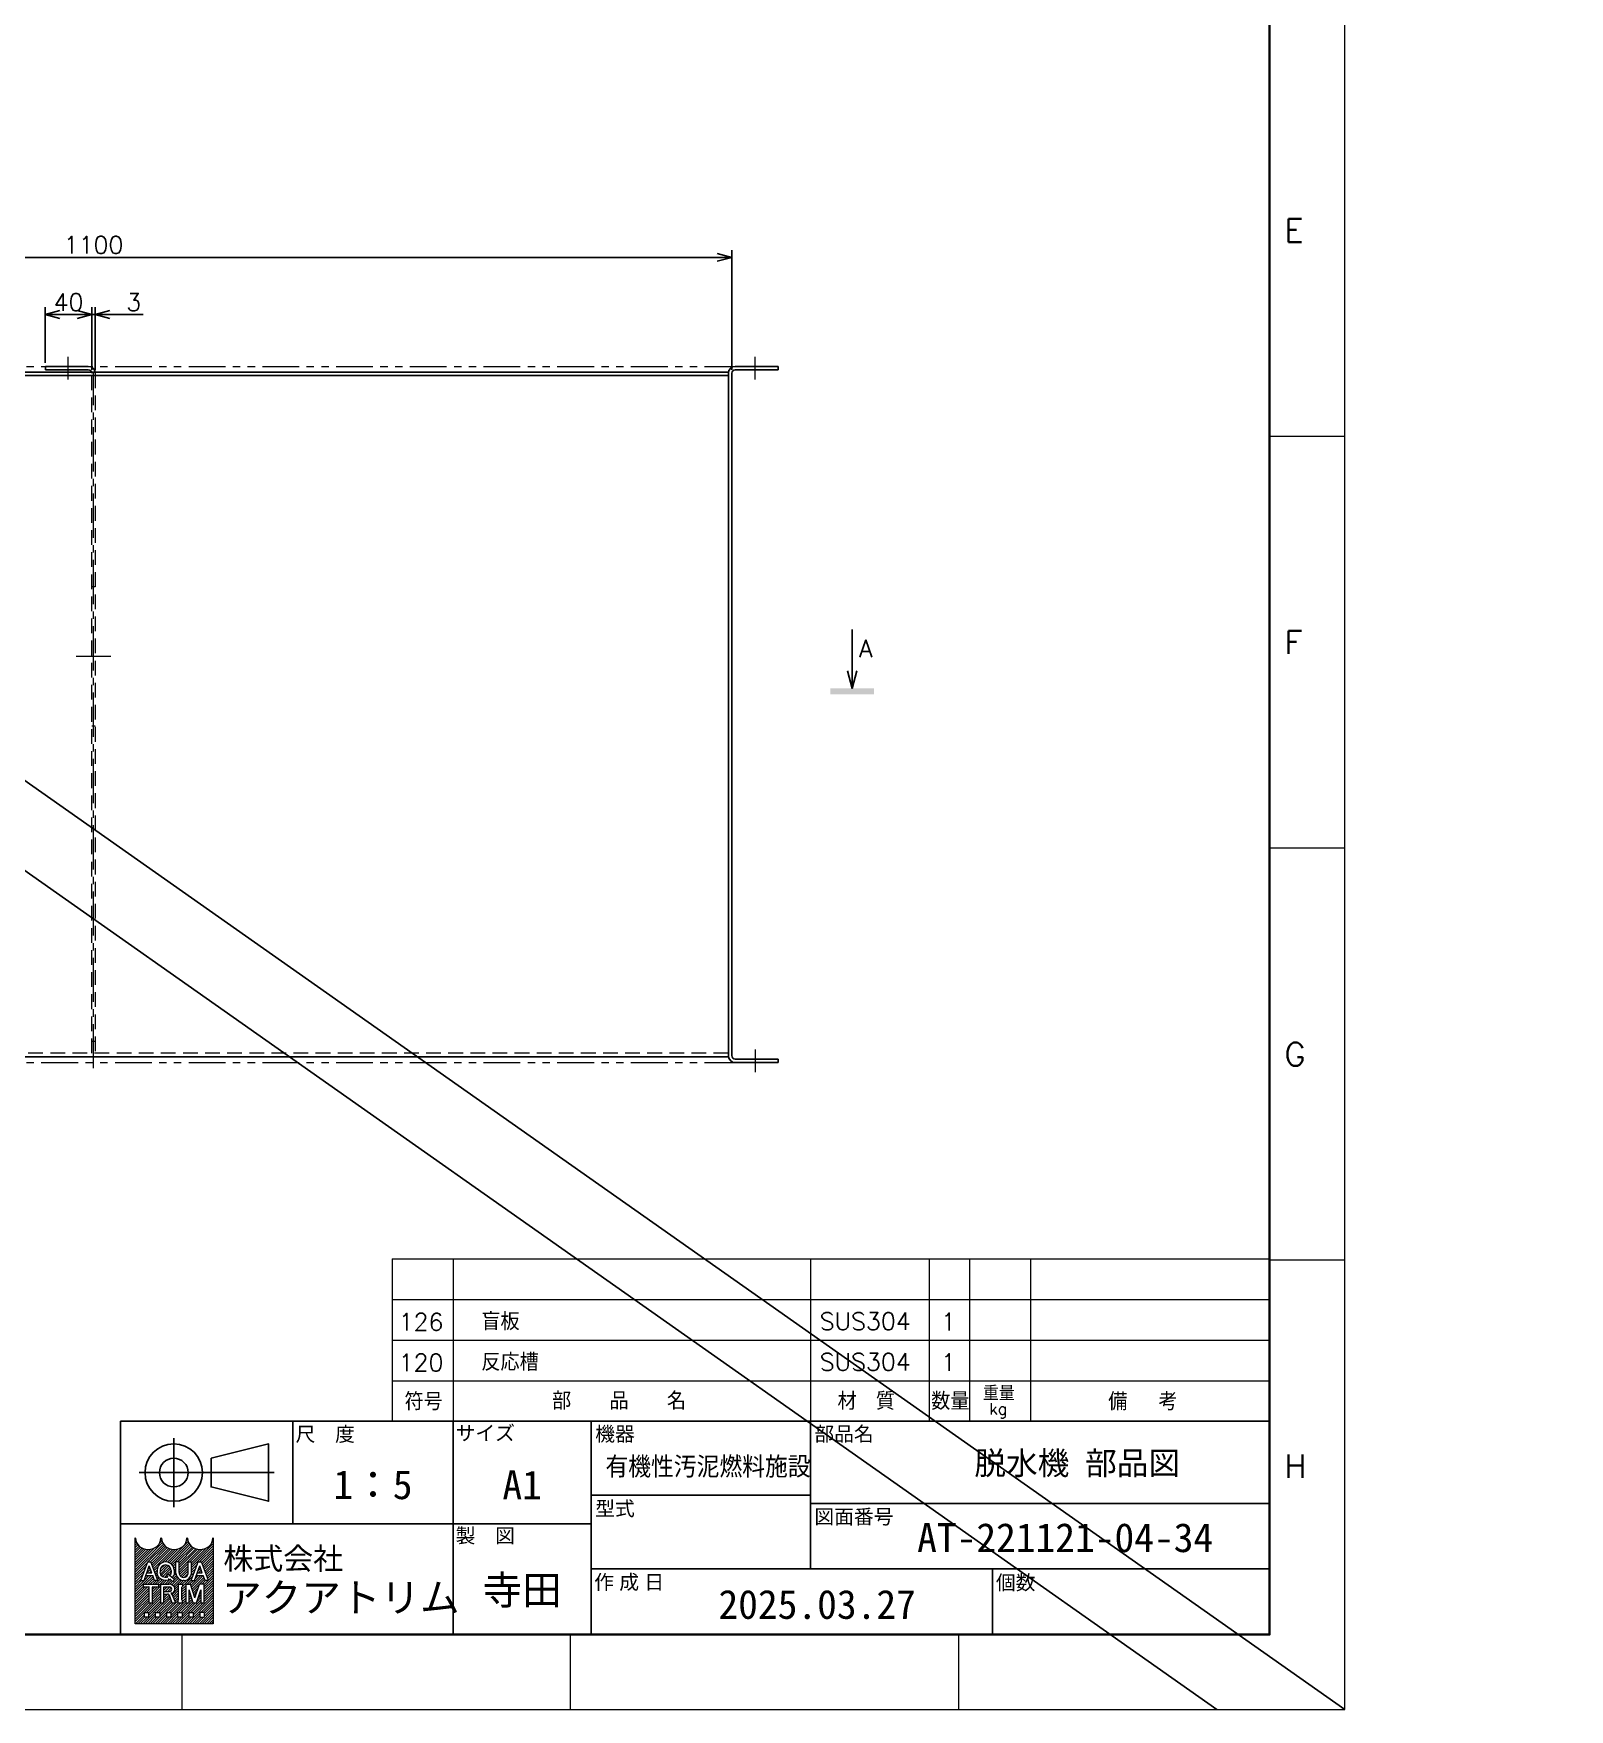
# Model space of a CAD drawing. Header units: millimetres. Extents: x 0 to 8669, y -24 to 3134.
# Drawn here: x 3011 to 4335, y 0 to 1444 of the extents above; entities that cross this region are included whole.
import ezdxf
from ezdxf import colors
from ezdxf.entities.mleader import LeaderData, LeaderLine
from ezdxf.enums import TextEntityAlignment as Align
from ezdxf.math import Vec2, Vec3

# ---------------------------------------------------------------- set-up
doc = ezdxf.new("R2010")
doc.units = ezdxf.units.MM
doc.header["$LTSCALE"] = 2
doc.header["$PDMODE"] = 99
doc.header["$PDSIZE"] = 1
for name, pattern in [('CENTER2', [28.575, 19.05, -3.175, 3.175, -3.175]), ('HIDDEN', [9.525, 6.35, -3.175]), ('PHANTOM2', [31.75, 15.875, -3.175, 3.175, -3.175, 3.175, -3.175])]:
    doc.linetypes.add(name, pattern=pattern)
for name, color, linetype, lineweight in [('04_HIDDEN', 2, 'HIDDEN', 13), ('05_CENTER', 4, 'CENTER2', 13), ('06_PHANTOM', 2, 'PHANTOM2', 13), ('08_DIM', 3, 'Continuous', 13), ('90_FRAME', 5, 'Continuous', 35)]:
    doc.layers.add(name, color=color, linetype=linetype, lineweight=lineweight)
doc.layers.add('91_BLANK', color=5, linetype='Continuous', lineweight=0, plot=False)
doc.styles.add('KSS_TXT', font='txt.shx', dxfattribs={"bigfont": 'extfont2.shx'})
doc.styles.add('MS_G', font='MS Gothic.ttf')
doc.styles.get("Standard").update_dxf_attribs({"font": 'txt.shx', "bigfont": 'extfont2.shx'})
doc.styles.add('表題用', font='MS PGothic.ttf')
doc.dimstyles.new('KSS_DIM', dxfattribs={"dimscale": 5, "dimtxt": 3, "dimasz": 2.5, "dimexe": 1.25, "dimexo": 0.625, "dimtad": 1, "dimdsep": 46, "dimtxsty": 'KSS_TXT', "dimblk": 'OPEN30', "dimcen": 0, "dimazin": 2, "dimtfac": 0.75, "dimtmove": 0, "dimatfit": 3, "dimldrblk": 'OPEN30', "dimfxl": 1.25, "dimtolj": 1, "dimarcsym": 0})

# ---------------------------------------------------------------- blocks, each defined once
blk = doc.blocks.new('_Open30')
at = {"color": 0, "linetype": 'ByBlock', "lineweight": -2}
for p, q in [((-1, 0.27), (0, 0)), ((0, 0), (-1, -0.27)), ((0, 0), (-1, 0))]:
    blk.add_line(p, q, dxfattribs=at)
blk = doc.blocks.new('*D142')
at = {"layer": '08_DIM', "color": 0, "lineweight": -2, "transparency": 16777216}
for p, q in [((3048.8, 1202.2), (3036.3, 1202.2)), ((3061.3, 1154.7), (3061.3, 1208.5)), ((3061.3, 1202.2), (3064.3, 1202.2)), ((3064.3, 1154.7), (3064.3, 1208.5)), ((3076.8, 1202.2), (3105.6, 1202.2))]:
    blk.add_line(p, q, dxfattribs=at)
at = {"layer": 'Defpoints', "color": 0, "transparency": 16777216}
for p in [(3064.3, 1202.2), (3061.3, 1151.6), (3064.3, 1151.6)]:
    blk.add_point(p, dxfattribs=at)
at = {"layer": '08_DIM', "color": 0, "lineweight": -2, "transparency": 16777216, "xscale": 12.5, "yscale": 12.5, "zscale": 12.5}
blk.add_blockref('_Open30', (3061.3, 1202.2), dxfattribs=at)
at = {"layer": '08_DIM', "color": 0, "lineweight": -2, "transparency": 16777216, "xscale": 12.5, "yscale": 12.5, "zscale": 12.5, "rotation": 180}
blk.add_blockref('_Open30', (3064.3, 1202.2), dxfattribs=at)
at = {"layer": '08_DIM', "color": 0, "transparency": 16777216, "insert": (3097.5, 1212.9), "char_height": 15, "attachment_point": 5, "style": 'KSS_TXT'}
blk.add_mtext('\\A1;3', dxfattribs=at)
blk = doc.blocks.new('*D143')
at = {"layer": '08_DIM', "color": 0, "lineweight": -2, "transparency": 16777216}
for p, q in [((3021.3, 1160.7), (3021.3, 1208.5)), ((3048.8, 1202.2), (3033.8, 1202.2)), ((3061.3, 1154.7), (3061.3, 1208.5))]:
    blk.add_line(p, q, dxfattribs=at)
at = {"layer": 'Defpoints', "color": 0, "transparency": 16777216}
for p in [(3021.3, 1202.2), (3021.3, 1157.6), (3061.3, 1151.6)]:
    blk.add_point(p, dxfattribs=at)
at = {"layer": '08_DIM', "color": 0, "lineweight": -2, "transparency": 16777216, "xscale": 12.5, "yscale": 12.5, "zscale": 12.5, "rotation": 180}
blk.add_blockref('_Open30', (3021.3, 1202.2), dxfattribs=at)
at = {"layer": '08_DIM', "color": 0, "lineweight": -2, "transparency": 16777216, "xscale": 12.5, "yscale": 12.5, "zscale": 12.5}
blk.add_blockref('_Open30', (3061.3, 1202.2), dxfattribs=at)
at = {"layer": '08_DIM', "color": 0, "transparency": 16777216, "insert": (3041.3, 1212.9), "char_height": 15, "attachment_point": 5, "style": 'KSS_TXT'}
blk.add_mtext('\\A1;40', dxfattribs=at)
blk = doc.blocks.new('*D155')
at = {"layer": '08_DIM', "color": 0, "lineweight": -2, "transparency": 16777216}
for p, q in [((2512.8, 1154.7), (2512.8, 1257.8)), ((3612.8, 1154.7), (3612.8, 1257.8)), ((2525.3, 1251.5), (3600.3, 1251.5))]:
    blk.add_line(p, q, dxfattribs=at)
at = {"layer": 'Defpoints', "color": 0, "transparency": 16777216}
for p in [(3612.8, 1251.5), (2512.8, 1151.6), (3612.8, 1151.6)]:
    blk.add_point(p, dxfattribs=at)
at = {"layer": '08_DIM', "color": 0, "lineweight": -2, "transparency": 16777216, "xscale": 12.5, "yscale": 12.5, "zscale": 12.5, "rotation": 180}
blk.add_blockref('_Open30', (2512.8, 1251.5), dxfattribs=at)
at = {"layer": '08_DIM', "color": 0, "lineweight": -2, "transparency": 16777216, "xscale": 12.5, "yscale": 12.5, "zscale": 12.5}
blk.add_blockref('_Open30', (3612.8, 1251.5), dxfattribs=at)
at = {"layer": '08_DIM', "color": 0, "transparency": 16777216, "insert": (3062.8, 1262.2), "char_height": 15, "attachment_point": 5, "style": 'KSS_TXT'}
blk.add_mtext('\\A1;1100', dxfattribs=at)
blk = doc.blocks.new('seca03')
for q in [(0, 10.64), (-0.8, 3.5), (0.8, 3.5)]:
    blk.add_line((0, 0.5), q)
blk.add_solid([(-3.76, -0.5), (3.76, -0.5), (-3.76, 0.5), (3.76, 0.5)])
blk.add_attdef('A', text='', height=3).set_placement((-2.5, 7.37), align=Align.MIDDLE)
blk = doc.blocks.new('AM_BALLOON1')
at = {"transparency": 16777216}
blk.add_circle((0, 0), 5, dxfattribs=at)
blk.add_attdef('B_NUMBER', text='', height=3, dxfattribs=at).set_placement((0, 0), align=Align.MIDDLE_CENTER)
blk = doc.blocks.new('_OPEN')
at = {"color": 0, "linetype": 'ByBlock'}
for p, q in [((-1, 0.17), (0, 0)), ((0, 0), (-1, -0.17)), ((0, 0), (-1, 0))]:
    blk.add_line(p, q, dxfattribs=at)

msp = doc.modelspace()

# ---------------------------------------------------------------- hatches: boundary and pattern name
at = {"layer": '90_FRAME', "lineweight": 5}
h = msp.add_hatch(dxfattribs=at)
h.set_pattern_fill('_USER', color=4, scale=1.5, angle=45, pattern_type=0)
h.set_pattern_definition([(45, (3e-06, 5e-07), (-1.0606602, 1.0606602), [])])
edge = h.paths.add_edge_path()
edge.add_arc((3165.98, 147.555), 0.32, 90, 180)
edge.add_ellipse((3154.773, 147.555), major_axis=(-10.887, 0), ratio=0.88235294, start_angle=360, end_angle=540, ccw=False)
edge.add_arc((3143.566, 147.555), 0.32, 3.187318, 180)
edge.add_ellipse((3132.359, 147.555), major_axis=(-10.887, 0), ratio=0.88235294, start_angle=360, end_angle=540, ccw=False)
edge.add_arc((3121.152, 147.555), 0.32, 3.187318, 180)
edge.add_ellipse((3109.945, 147.555), major_axis=(-10.887, 0), ratio=0.88235294, start_angle=360, end_angle=540, ccw=False)
edge.add_arc((3098.738, 147.555), 0.32, 3.187318, 90)
edge.add_line((3098.738, 147.876), (3098.738, 73.91))
edge.add_line((3098.738, 73.91), (3165.98, 73.91))
edge.add_line((3165.98, 73.91), (3165.98, 147.876))
h.paths.add_polyline_path([(3109.581, 127.122), (3112.236, 127.122), (3118.273, 111.189), (3118.273, 111.112), (3115.399, 111.112), (3113.896, 115.333), (3107.985, 115.333), (3108.852, 117.767), (3113.029, 117.767), (3110.909, 123.723), (3106.418, 111.112), (3103.544, 111.112), (3103.544, 111.189)], flags=16)
edge = h.paths.add_edge_path(flags=16)
edge.add_ellipse((3124.955, 120.078), major_axis=(-7.365, 0), ratio=0.95652174, start_angle=180, end_angle=360, ccw=False)
edge.add_line((3132.319, 120.078), (3132.319, 118.157))
edge.add_ellipse((3124.955, 118.157), major_axis=(-7.365, 0), ratio=0.95652174, start_angle=142.105255, end_angle=180, ccw=False)
edge.add_line((3130.766, 113.83), (3128.703, 115.53))
edge.add_ellipse((3124.955, 118.345), major_axis=(4.696, 0), ratio=0.99503582, start_angle=-37.042763, end_angle=0)
edge.add_line((3129.651, 118.345), (3129.651, 119.889))
edge.add_ellipse((3124.955, 119.889), major_axis=(4.696, 0), ratio=0.99471826, start_angle=360, end_angle=540)
edge.add_line((3120.259, 119.889), (3120.259, 118.345))
edge.add_ellipse((3124.955, 118.345), major_axis=(4.696, 0), ratio=0.99503582, start_angle=-180, end_angle=-65.757949)
edge.add_line((3126.883, 114.084), (3125.575, 115.357))
edge.add_line((3125.575, 115.357), (3126.994, 116.863))
edge.add_line((3126.994, 116.863), (3132.924, 111.976))
edge.add_line((3132.924, 111.976), (3131.071, 110.008))
edge.add_line((3131.071, 110.008), (3128.845, 112.175))
edge.add_ellipse((3124.955, 118.157), major_axis=(-7.365, 0), ratio=0.95652174, start_angle=0, end_angle=121.883625, ccw=False)
edge.add_line((3117.59, 118.157), (3117.59, 120.078))
h.paths.add_polyline_path([(3118.749, 107.91), (3118.749, 105.669), (3113.946, 105.669, 0.41421356), (3113.626, 105.349), (3113.626, 91.9), (3110.744, 91.9), (3110.744, 105.349, 0.41421356), (3110.424, 105.669), (3105.621, 105.669), (3105.621, 107.91)], flags=16)
edge = h.paths.add_edge_path(flags=16)
edge.add_line((3120.574, 107.91), (3127.939, 107.91))
edge.add_ellipse((3127.939, 103.699), major_axis=(-5.169, 0), ratio=0.8148203, start_angle=111.386975, end_angle=270, ccw=False)
edge.add_arc((3128.732, 97.991), 2.094, 22.272952, 58.553113, ccw=False)
edge.add_line((3130.669, 98.785), (3133.428, 92.028))
edge.add_line((3133.428, 92.028), (3133.428, 91.9))
edge.add_line((3133.428, 91.9), (3130.322, 91.9))
edge.add_line((3130.322, 91.9), (3127.885, 98.685))
edge.add_arc((3126.696, 98.206), 1.281, 21.928298, 90)
edge.add_line((3126.696, 99.487), (3123.552, 99.487))
edge.add_line((3123.552, 99.487), (3123.552, 101.729))
edge.add_line((3123.552, 101.729), (3128.323, 101.729))
edge.add_arc((3128.254, 103.699), 1.971, 271.997057, 448.002943)
edge.add_line((3128.323, 105.669), (3123.456, 105.669))
edge.add_line((3123.456, 105.669), (3123.456, 91.9))
edge.add_line((3123.456, 91.9), (3120.574, 91.9))
edge.add_line((3120.574, 91.9), (3120.574, 107.91))
h.paths.add_polyline_path([(3133.8, 127.122), (3136.681, 127.122), (3136.681, 118.157, 0.17503056), (3137.953, 114.487, 0.25714961), (3143.095, 114.487, 0.17503056), (3144.366, 118.157), (3144.366, 127.122), (3147.248, 127.122), (3147.248, 117.577, -0.37939124), (3141.004, 111.112), (3140.043, 111.112, -0.37939124), (3133.8, 117.577)], flags=16)
h.paths.add_polyline_path([(3135.856, 107.91), (3139.378, 107.91), (3139.378, 105.669, 0.41421356), (3139.058, 105.349), (3139.058, 94.462, 0.41421356), (3139.378, 94.142), (3139.378, 91.9), (3135.856, 91.9), (3135.856, 94.142, 0.41421356), (3136.176, 94.462), (3136.176, 105.349, 0.41421356), (3135.856, 105.669)], flags=16)
h.paths.add_polyline_path([(3142.263, 107.91), (3146.445, 107.91), (3150.268, 96.282), (3154.091, 107.91), (3158.276, 107.91), (3158.276, 91.9), (3155.394, 91.9), (3155.394, 103.107), (3151.709, 91.9), (3148.827, 91.9), (3145.142, 103.107), (3145.145, 91.9), (3142.263, 91.9)], flags=16)
h.paths.add_polyline_path([(3153.123, 127.122), (3155.778, 127.122), (3161.815, 111.189), (3161.815, 111.112), (3158.941, 111.112), (3157.438, 115.333), (3151.527, 115.333), (3152.393, 117.767), (3156.571, 117.767), (3154.45, 123.723), (3149.96, 111.112), (3147.086, 111.112), (3147.086, 111.189)], flags=16)
h.paths.add_polyline_path([(3106.423, 83.516), (3110.265, 83.516), (3110.265, 79.673), (3106.423, 79.673)], flags=16)
h.paths.add_polyline_path([(3116.029, 83.516), (3119.871, 83.516), (3119.871, 79.673), (3116.029, 79.673)], flags=16)
h.paths.add_polyline_path([(3125.635, 83.516), (3129.477, 83.516), (3129.477, 79.673), (3125.635, 79.673)], flags=16)
h.paths.add_polyline_path([(3135.241, 83.516), (3139.083, 83.516), (3139.083, 79.673), (3135.241, 79.673)], flags=16)
h.paths.add_polyline_path([(3144.847, 83.516), (3148.689, 83.516), (3148.689, 79.673), (3144.847, 79.673)], flags=16)
h.paths.add_polyline_path([(3154.453, 83.516), (3158.295, 83.516), (3158.295, 79.673), (3154.453, 79.673)], flags=16)

# ---------------------------------------------------------------- linework, layer by layer
at = {"color": 1}
for p, q in [((0, 2914.599), (4141.004, 0)), ((10.633, 2829.589), (4030.856, 0))]:
    msp.add_line(p, q, dxfattribs=at)
for p, q in [((3058.348, 1157.551), (3021.348, 1157.551)), ((3021.348, 1157.551), (3021.348, 1154.551)), ((3615.848, 1157.551), (3652.848, 1157.551)), ((3652.848, 1157.551), (3652.848, 1154.551)), ((3021.348, 1154.551), (3058.348, 1154.551)), ((3652.848, 1154.551), (3615.848, 1154.551)), ((3652.848, 560.551), (3615.848, 560.551)), ((3615.848, 557.551), (3652.848, 557.551)), ((3652.848, 557.551), (3652.848, 560.551))]:
    msp.add_line(p, q)
at = {"color": 0}
for p, q in [((2515.848, 1152.551), (3609.848, 1152.551)), ((2515.848, 1152.551), (3609.848, 1152.551)), ((2515.848, 1149.551), (3609.848, 1149.551)), ((3061.348, 1152.551), (3064.348, 1152.551)), ((3609.848, 1152.551), (3609.848, 562.551)), ((3612.848, 563.551), (3612.848, 1151.551)), ((3609.848, 562.551), (2515.848, 562.551))]:
    msp.add_line(p, q, dxfattribs=at)
for centre, radius, start, end in [((3058.348, 1151.551), 6, 0, 90), ((3615.848, 1151.551), 6, 90, 180), ((3058.348, 1151.551), 3, 0, 90), ((3615.848, 1151.551), 3, 90, 180), ((3615.848, 563.551), 6, 180, 270), ((3615.848, 563.551), 3, 180, 270)]:
    msp.add_arc(centre, radius, start, end)
at = {"layer": '04_HIDDEN'}
for p, q in [((3061.348, 565.551), (3061.348, 1151.551)), ((3064.348, 1151.551), (3064.348, 565.551)), ((3064.348, 967.551), (3061.348, 967.551)), ((3064.348, 847.551), (3061.348, 847.551)), ((3609.848, 565.551), (2515.848, 565.551)), ((3064.348, 575.551), (3061.348, 575.551))]:
    msp.add_line(p, q, dxfattribs=at)
at = {"layer": '05_CENTER'}
for p, q in [((3040.848, 1146.316), (3040.848, 1165.714)), ((3632.848, 1146.316), (3632.848, 1165.714)), ((3632.848, 1146.316), (3632.848, 1165.714)), ((3062.848, 552.622), (3062.848, 1152.551)), ((3077.864, 907.551), (3047.797, 907.551)), ((3632.848, 568.785), (3632.848, 549.387))]:
    msp.add_line(p, q, dxfattribs=at)
at = {"layer": '06_PHANTOM'}
for p, q in [((2509.848, 1157.551), (3615.848, 1157.551)), ((2509.848, 557.551), (3615.848, 557.551))]:
    msp.add_line(p, q, dxfattribs=at)
at = {"layer": '90_FRAME', "color": 4, "lineweight": 13}
for p, q in [((4141.004, 1097.169), (4076.195, 1097.169)), ((4141.004, 742.182), (4076.195, 742.182)), ((3320.088, 388.377), (3320.088, 248.377)), ((3320.088, 388.377), (4076.195, 388.377)), ((3372.588, 388.377), (3372.588, 248.377)), ((3680.54, 388.377), (3680.54, 248.377)), ((3782.76, 388.377), (3782.76, 248.377)), ((3817.76, 388.377), (3817.76, 248.377)), ((3870.26, 388.377), (3870.26, 248.377)), ((4141.004, 387.196), (4076.195, 387.196)), ((3320.087, 353.377), (4076.195, 353.377)), ((3320.087, 318.377), (4076.195, 318.377)), ((3320.087, 283.377), (4076.195, 283.377)), ((3139.213, 0), (3139.213, 64.52)), ((3473.88, 0), (3473.88, 64.52)), ((3808.547, 0), (3808.547, 64.52))]:
    msp.add_line(p, q, dxfattribs=at)
at = {"layer": '90_FRAME', "color": 0, "lineweight": 25}
for p, q in [((3234.695, 159.984), (3234.695, 248.377)), ((3372.588, 64.52), (3372.588, 248.377)), ((3491.73, 64.52), (3491.73, 248.377)), ((3680.54, 248.377), (3680.54, 121.091)), ((3131.982, 174.481), (3131.982, 233.881)), ((3102.282, 204.181), (3218.607, 204.181)), ((3491.73, 184.734), (3680.54, 184.734)), ((3680.54, 177.663), (4076.195, 177.663)), ((3491.73, 159.984), (3086.195, 159.984)), ((3491.73, 121.091), (4076.195, 121.091)), ((3837.409, 121.091), (3837.409, 64.52))]:
    msp.add_line(p, q, dxfattribs=at)
at = {"layer": '90_FRAME', "color": 7, "lineweight": 25}
msp.add_line((3320.088, 248.377), (4076.195, 248.377), dxfattribs=at)
at = {"layer": '90_FRAME', "color": 4, "lineweight": 5}
for p, q in [((3098.738, 73.91), (3098.738, 147.876)), ((3165.98, 147.876), (3165.98, 73.91)), ((3103.544, 111.189), (3109.581, 127.122)), ((3106.418, 111.112), (3110.909, 123.723)), ((3107.985, 115.333), (3108.852, 117.767)), ((3108.852, 117.767), (3113.029, 117.767)), ((3109.581, 127.122), (3112.236, 127.122)), ((3113.029, 117.767), (3110.909, 123.723)), ((3118.273, 111.189), (3112.236, 127.122)), ((3117.59, 120.078), (3117.59, 118.157)), ((3120.259, 119.889), (3120.259, 118.352)), ((3125.575, 115.357), (3126.994, 116.863)), ((3126.994, 116.863), (3132.924, 111.976)), ((3129.651, 119.889), (3129.651, 118.352)), ((3132.319, 120.078), (3132.319, 118.157)), ((3133.8, 117.577), (3133.8, 127.122)), ((3136.681, 127.122), (3133.8, 127.122)), ((3136.681, 118.157), (3136.681, 127.122)), ((3144.366, 118.157), (3144.366, 127.122)), ((3144.366, 127.122), (3147.248, 127.122)), ((3147.086, 111.189), (3153.123, 127.122)), ((3147.248, 117.577), (3147.248, 127.122)), ((3149.96, 111.112), (3154.45, 123.723)), ((3151.527, 115.333), (3152.393, 117.767)), ((3152.393, 117.767), (3156.571, 117.767)), ((3153.123, 127.122), (3155.778, 127.122)), ((3156.571, 117.767), (3154.45, 123.723)), ((3161.815, 111.189), (3155.778, 127.122)), ((3103.544, 111.112), (3103.544, 111.189)), ((3103.544, 111.189), (3103.544, 111.189)), ((3103.544, 111.112), (3103.544, 111.189)), ((3103.544, 111.112), (3106.418, 111.112)), ((3105.621, 107.91), (3118.749, 107.91)), ((3105.621, 107.91), (3105.621, 105.669)), ((3105.621, 105.669), (3110.424, 105.669)), ((3107.985, 115.333), (3113.896, 115.333)), ((3110.744, 91.9), (3110.744, 105.349)), ((3113.626, 91.9), (3113.626, 105.349)), ((3115.399, 111.112), (3113.896, 115.333)), ((3113.946, 105.669), (3118.749, 105.669)), ((3118.273, 111.112), (3115.399, 111.112)), ((3118.273, 111.112), (3118.273, 111.189)), ((3118.749, 107.91), (3118.749, 105.669)), ((3120.574, 107.91), (3120.574, 91.9)), ((3120.574, 107.91), (3127.939, 107.91)), ((3123.456, 91.9), (3123.456, 105.669)), ((3123.456, 105.669), (3128.323, 105.669)), ((3123.552, 99.487), (3123.552, 101.729)), ((3123.552, 101.729), (3128.323, 101.729)), ((3125.575, 115.357), (3126.883, 114.084)), ((3128.703, 115.53), (3130.766, 113.83)), ((3128.845, 112.175), (3131.071, 110.008)), ((3131.071, 110.008), (3132.924, 111.976)), ((3135.856, 107.91), (3139.378, 107.91)), ((3135.856, 107.91), (3135.856, 105.669)), ((3136.176, 94.462), (3136.176, 105.349)), ((3139.058, 94.462), (3139.058, 105.349)), ((3139.378, 107.91), (3139.378, 105.669)), ((3141.004, 111.112), (3140.043, 111.112)), ((3142.263, 107.91), (3142.263, 91.9)), ((3142.263, 107.91), (3146.445, 107.91)), ((3145.145, 91.9), (3145.142, 103.107)), ((3148.827, 91.9), (3145.142, 103.107)), ((3150.268, 96.282), (3146.445, 107.91)), ((3147.086, 111.112), (3147.086, 111.189)), ((3147.086, 111.189), (3147.086, 111.189)), ((3147.086, 111.112), (3147.086, 111.189)), ((3147.086, 111.112), (3149.96, 111.112)), ((3150.268, 96.282), (3154.091, 107.91)), ((3151.527, 115.333), (3157.438, 115.333)), ((3151.709, 91.9), (3155.394, 103.107)), ((3158.276, 107.91), (3154.091, 107.91)), ((3155.394, 103.107), (3155.394, 91.9)), ((3158.941, 111.112), (3157.438, 115.333)), ((3158.276, 91.9), (3158.276, 107.91)), ((3161.815, 111.112), (3158.941, 111.112)), ((3161.815, 111.112), (3161.815, 111.189)), ((3110.744, 91.9), (3113.626, 91.9)), ((3120.574, 91.9), (3123.456, 91.9)), ((3123.552, 99.487), (3126.696, 99.487)), ((3127.885, 98.685), (3130.322, 91.9)), ((3130.322, 91.9), (3133.428, 91.9)), ((3130.669, 98.785), (3133.428, 92.028)), ((3133.428, 92.028), (3133.428, 91.9)), ((3135.856, 91.9), (3135.856, 94.142)), ((3135.856, 91.9), (3139.378, 91.9)), ((3139.378, 91.9), (3139.378, 94.142)), ((3142.263, 91.9), (3145.145, 91.9)), ((3148.827, 91.9), (3151.709, 91.9)), ((3155.394, 91.9), (3158.276, 91.9)), ((3165.98, 73.91), (3098.738, 73.91)), ((3106.423, 83.516), (3110.265, 83.516)), ((3106.423, 83.516), (3106.423, 79.673)), ((3110.265, 79.673), (3106.423, 79.673)), ((3110.265, 83.516), (3110.265, 79.673)), ((3116.029, 83.516), (3119.871, 83.516)), ((3116.029, 83.516), (3116.029, 79.673)), ((3119.871, 79.673), (3116.029, 79.673)), ((3119.871, 83.516), (3119.871, 79.673)), ((3125.635, 83.516), (3129.477, 83.516)), ((3125.635, 83.516), (3125.635, 79.673)), ((3129.477, 79.673), (3125.635, 79.673)), ((3129.477, 83.516), (3129.477, 79.673)), ((3135.241, 83.516), (3139.083, 83.516)), ((3135.241, 83.516), (3135.241, 79.673)), ((3139.083, 79.673), (3135.241, 79.673)), ((3139.083, 83.516), (3139.083, 79.673)), ((3144.847, 83.516), (3148.689, 83.516)), ((3144.847, 83.516), (3144.847, 79.673)), ((3148.689, 79.673), (3144.847, 79.673)), ((3148.689, 83.516), (3148.689, 79.673)), ((3158.295, 83.516), (3154.453, 83.516)), ((3154.453, 83.516), (3154.453, 79.673)), ((3154.453, 79.673), (3158.295, 79.673)), ((3158.295, 83.516), (3158.295, 79.673))]:
    msp.add_line(p, q, dxfattribs=at)
at = {"layer": '90_FRAME'}
msp.add_lwpolyline([(194.23, 64.52), (4076.195, 64.52), (4076.195, 2839.789), (194.23, 2839.789)], close=True, dxfattribs=at)
at = {"layer": '90_FRAME', "color": 0, "lineweight": 25}
msp.add_lwpolyline([(3086.195, 64.52), (4076.195, 64.52), (4076.195, 248.377), (3086.195, 248.377)], close=True, dxfattribs=at)
msp.add_lwpolyline([(3164.157, 216.556), (3213.657, 228.931), (3213.657, 179.431), (3164.157, 191.806), (3164.157, 216.556)], dxfattribs=at)
for radius in [24.75, 12.375]:
    msp.add_circle((3131.982, 204.181), radius, dxfattribs=at)
at = {"layer": '90_FRAME', "color": 4, "lineweight": 5}
for centre, radius, start, end in [((3098.738, 147.555), 0.32, 0, 90), ((3121.152, 147.555), 0.32, 0, 180), ((3121.152, 147.555), 0.32, 0, 90), ((3143.566, 147.555), 0.32, 0, 180), ((3165.98, 147.555), 0.32, 90, 180), ((3140.568, 117.867), 6.775, 182.450031, 265.555257), ((3142.397, 118.082), 5.717, 179.252794, 218.964572), ((3140.479, 117.867), 6.775, 274.444743, 357.549969), ((3138.65, 118.082), 5.717, 321.035428, 0.747206), ((3110.424, 105.349), 0.32, 0, 90), ((3113.946, 105.349), 0.32, 90, 180), ((3128.254, 103.699), 1.971, 271.997057, 88.002943), ((3135.856, 105.349), 0.32, 0, 90), ((3140.524, 119.156), 5.33, 241.157728, 298.842272), ((3139.378, 105.349), 0.32, 90, 180), ((3126.696, 98.206), 1.281, 21.928298, 90), ((3128.732, 97.991), 2.094, 22.272952, 58.553113), ((3135.856, 94.462), 0.32, 270, 0), ((3139.378, 94.462), 0.32, 180, 270)]:
    msp.add_arc(centre, radius, start, end, dxfattribs=at)
for centre, major_axis, ratio, start_param, end_param in [((3109.945, 147.555), (-10.887, 0), 0.88235294, 6.28318531, 9.42477796), ((3132.359, 147.555), (-10.887, 0), 0.88235294, 6.28318531, 9.42477796), ((3154.773, 147.555), (-10.887, 0), 0.88235294, 6.28318531, 9.42477796), ((3124.955, 120.078), (-7.365, 0), 0.95652174, 3.14159265, 6.28318531), ((3124.955, 119.889), (4.696, 0), 0.99471826, 6.28318531, 9.42477796), ((3127.939, 103.699), (-5.169, 0), 0.8148203, 1.94406945, 4.71238898)]:
    msp.add_ellipse(centre, major_axis=major_axis, ratio=ratio, start_param=start_param, end_param=end_param, dxfattribs=at)
at = {"layer": '90_FRAME', "color": 4, "lineweight": 5, "extrusion": (0, 0, -1)}
for centre, major_axis, ratio, start_param, end_param in [((3124.955, 118.157), (-7.365, 0), 0.95652174, 4.15591475, 6.28318531), ((3124.955, 118.345), (4.696, 0), 0.99503582, 7.43087802, 9.42477796), ((3124.955, 118.345), (4.696, 0), 0.99503582, 6.28318531, 6.92970349), ((3124.955, 118.157), (-7.365, 0), 0.95652174, 3.14159265, 3.80298072)]:
    msp.add_ellipse(centre, major_axis=major_axis, ratio=ratio, start_param=start_param, end_param=end_param, dxfattribs=at)
at = {"layer": '91_BLANK'}
msp.add_lwpolyline([(0, 0), (4141.004, 0), (4141.004, 2914.599), (0, 2914.599)], close=True, dxfattribs=at)

# ---------------------------------------------------------------- block references
ref = msp.add_blockref('seca03', (3716.549, 877.509), dxfattribs=dict(xscale=5, yscale=5, zscale=5))
ref.add_attrib('A', 'A', dxfattribs={"height": 15}).set_placement((3728.216, 914.383), align=Align.MIDDLE)

# ---------------------------------------------------------------- texts
at = {"layer": '90_FRAME', "color": 0, "lineweight": 13, "style": 'KSS_TXT'}
for s, p in [('E', (4089.078, 1274.662)), ('F', (4089.078, 919.675)), ('G', (4089.078, 564.689)), ('H', (4089.078, 209.703))]:
    msp.add_text(s, height=20, dxfattribs=at).set_placement(p, align=Align.MIDDLE_LEFT)
at = {"layer": '90_FRAME', "color": 3, "lineweight": 13}
for s, p in [('126', (3345.05, 333.989)), ('1', (3799.582, 334.24)), ('120', (3345.05, 298.989)), ('1', (3799.582, 299.24))]:
    msp.add_text(s, height=15, dxfattribs=at).set_placement(p, align=Align.MIDDLE_CENTER)
for s, height, p in [('盲板', 15, (3396.972, 326.875)), ('SUS304', 15, (3688.597, 327.074)), ('反応槽', 15, (3396.972, 291.875)), ('SUS304', 15, (3688.597, 292.074)), ('符号', 15, (3330.777, 257.909)), ('部\u3000\u3000品\u3000\u3000名', 15, (3457.939, 258.454)), ('材\u3000質', 15, (3703.882, 258.274)), ('数量', 15, (3784.599, 258.161)), ('重量', 12.5, (3829.194, 266.341)), ('備  考', 15, (3937.163, 257.909)), ('kg', 10, (3834.719, 254.11))]:
    msp.add_text(s, height=height, dxfattribs=at).set_placement(p)
at = {"layer": '90_FRAME', "color": 0, "style": '表題用'}
for s, p in [('サイズ', (3374.83, 238.238)), ('機器', (3495.128, 237.512)), ('部品名', (3683.938, 237.512)), ('尺\u3000度', (3236.937, 237.306)), ('型式', (3495.128, 173.245)), ('図面番号', (3683.938, 166.173)), ('製\u3000図', (3374.83, 149.845)), ('作 成 日', (3494.266, 109.752)), ('個数', (3840.378, 109.406))]:
    msp.add_text(s, height=12.5, dxfattribs=at).set_placement(p, align=Align.MIDDLE_LEFT)
at = {"layer": '90_FRAME', "color": 0, "style": 'MS_G', "width": 0.9}
msp.add_text('有機性汚泥燃料施設', height=16, dxfattribs=at).set_placement((3503.934, 201.605))
at = {"layer": '90_FRAME', "color": 0, "style": 'MS_G'}
for s, height, p in [('脱水機 部品図', 20, (3821.824, 202.323)), ('AT-221121-04-34', 25, (3772.514, 135.643)), ('2025.03.27', 25, (3601.319, 78.099))]:
    msp.add_text(s, height=height, dxfattribs=at).set_placement(p)
msp.add_text('A1', height=25, dxfattribs=at).set_placement((3432.159, 193.573), align=Align.MIDDLE)
at = {"layer": '90_FRAME', "color": 4, "style": 'MS_G'}
msp.add_text('株式会社', height=18.9019, dxfattribs=at).set_placement((3226.278, 130.141), align=Align.MIDDLE_CENTER)
msp.add_text('アクアトリム', height=25, dxfattribs=at).set_placement((3173.671, 83.976))
at = {"layer": '90_FRAME', "color": 0, "style": 'MS_G'}
for tag, p in [('1：5', (3303.641, 193.573)), ('寺田', (3432.159, 103.413))]:
    msp.add_attdef(tag, text='', height=25, dxfattribs=at).set_placement(p, align=Align.MIDDLE)

# ---------------------------------------------------------------- dimensions: what is measured, and where the dimension line sits
at = {"layer": '08_DIM'}
for base, p1, p2, picture, middle in [((3612.848, 1251.548), (2512.848, 1151.551), (3612.848, 1151.551), '*D155', (3062.848, 1262.173)), ((3021.348, 1202.235), (3061.348, 1151.551), (3021.348, 1157.551), '*D143', (3041.348, 1212.86)), ((3064.348, 1202.235), (3061.348, 1151.551), (3064.348, 1151.551), '*D142', (3097.473, 1212.86))]:
    dim = msp.add_linear_dim(base=base, p1=p1, p2=p2, dimstyle='KSS_DIM', override={"dimarcsym": 1}, dxfattribs=at)
    dim.commit()
    dim.dimension.update_dxf_attribs({"geometry": picture, "text_midpoint": middle})

# ---------------------------------------------------------------- leaders
ml = msp.add_multileader_block('Standard', dxfattribs=at)
ml.set_content('AM_BALLOON1', color=256, scale=6.25)
ml.set_attribute('B_NUMBER', '120', width=0)
ml.set_leader_properties(color=256, linetype='ByLayer', lineweight=-1)
ml.set_arrow_properties(name='OPEN')
ml.build(insert=Vec2(0, 0))
ml.multileader.update_dxf_attribs({"leader_type": 0, "has_dogleg": 0, "text_right_attachment_type": 6, "dogleg_length": 0, "arrow_head_size": 12.5, "scale": 2.5, "block_connection_type": 1})
ctx = ml.context
ctx.base_point, ctx.scale, ctx.char_height, ctx.arrow_head_size, ctx.landing_gap_size, ctx.plane_origin = Vec3(5241.046, 2548.571), 2.5, 25, 12.5, 12.5, Vec3(5241.046, 2548.571)
ctx.right_attachment, ctx.attachment_type = 6, 1
notes = []
notes.append((ctx, [(0, (0, 0, 0), (0, 0), (1, 0), 1, [])]))
ctx.block.insert = Vec3(5241.046, 2548.571)
for ctx, leaders in notes:
    for number, flags, end, landing, length, lines in leaders:
        leader = LeaderData()
        leader.index, (leader.has_last_leader_line, leader.has_dogleg_vector, leader.attachment_direction) = number, flags
        leader.last_leader_point, leader.dogleg_vector, leader.dogleg_length = Vec3(end), Vec3(landing), length
        for number, points, colour, breaks in lines:
            line = LeaderLine()
            line.index, line.vertices, line.color, line.breaks = number, Vec3.list(points), colors.encode_raw_color(colour), breaks
            leader.lines.append(line)
        ctx.leaders.append(leader)

doc.saveas('drawing.dxf')
